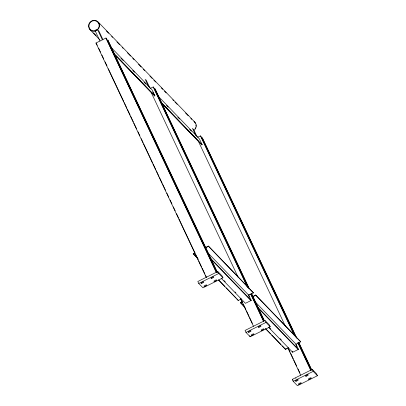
<?xml version="1.0" encoding="UTF-8"?>
<svg xmlns="http://www.w3.org/2000/svg" width="406" height="406" viewBox="0 0 406 406"><rect width="100%" height="100%" fill="white"/><g stroke="black" fill="none" stroke-linecap="round" stroke-linejoin="round"><path stroke-width="0.61" d="M206.243 277.369L95.963 43.011L105.971 38.022L216.489 272.33M150.433 88.341L153.214 86.955L153.717 87.478L247.822 287.458M115.319 55.257L154.605 95.953L154.904 95.806L152.133 89.914L111.538 47.862M197.671 137.274L200.452 135.888L200.96 136.416L294.792 335.823M162.121 103.738L201.843 144.886L202.147 144.739L199.376 138.852L158.34 96.344M197.311 258.043L193.205 253.643L194.875 252.811M205.639 247.447L208.42 246.061L253.476 292.888L248.771 295.233L208.258 253.263M193.347 253.938L194.916 253.156M205.421 247.919L208.557 246.356L253.476 292.888M217.824 271.523L197.808 281.5L198.732 283.464L202.949 287.829L222.965 277.856L222.041 275.892L217.824 271.523L218.748 273.487L222.965 277.856M198.732 283.464L218.748 273.487M249.446 294.533L248.335 295.086L249.314 297.167M218.448 279.942L238.266 300.47L241.403 298.907M244.991 307.433L240.585 302.871L240.448 302.577L242.118 301.749M252.882 296.385L255.658 295L300.719 341.822L296.015 344.166L255.059 301.744M240.585 302.871L242.154 302.089M252.664 296.857L255.8 295.294L300.719 341.822M248.771 295.233L251.223 300.435L245.417 303.328L221.194 278.237M265.062 320.461L245.046 330.433L245.97 332.397L250.187 336.767L270.208 326.789L269.285 324.825L265.062 320.461L265.986 322.42L270.208 326.789M245.97 332.397L265.986 322.42M282.282 345.917L285.367 349.109L286.479 348.556M265.686 328.875L285.504 349.404L288.641 347.84M268.437 327.17L292.655 352.261L298.461 349.368L296.015 344.166M292.29 379.366L312.305 369.394L316.523 373.764L317.446 375.723L297.431 385.7L293.213 381.33L292.29 379.366L293.132 380.244M293.213 381.33L313.229 371.358L317.446 375.723M98.277 22.117A5.613 5.4 -44 0 1 94.979 31.181A5.613 5.4 -44 0 1 88.873 24.091A5.613 5.4 -44 0 1 98.277 22.117L195.037 122.348M98.024 22.34A5.273 5.08 -44 0 1 94.923 30.856A5.273 5.08 -44 0 1 89.183 24.193A5.273 5.08 -44 0 1 98.024 22.34L98.902 23.249M106.382 30.993L108.58 33.272M111.66 36.459L112.538 37.372M116.938 41.93L119.572 44.66M122.211 47.395L123.094 48.304M127.489 52.861L130.57 56.053M132.767 58.327L134.087 59.697M138.487 64.249L141.126 66.985M143.323 69.264L144.643 70.629M149.921 76.095L152.118 78.373M153.879 80.195L155.64 82.017M161.355 87.94L162.674 89.31M164.435 91.132L166.196 92.954M172.794 99.79L173.672 100.698M174.991 102.063L177.189 104.342M185.547 113L188.186 115.73M190.825 118.466L191.703 119.379M120.978 58.256L123.16 60.514M132.767 70.461L134.513 72.273M144.115 82.22L145.861 84.027M166.475 105.382L168.221 107.189M177.823 117.136L179.569 118.948M189.607 129.347L191.358 131.153M114.309 53.749L154.904 95.806M161.547 102.682L202.147 144.739M116.126 56.023L151.073 92.223L238.2 277.374M162.933 104.504L198.316 141.156L285.438 326.307M90.061 29.252L91.38 30.623M93.578 32.896L96.217 35.632M89.807 29.476L99.48 39.499M95.963 43.011L97.278 45.254M210.704 258.465L251.223 300.435M257.505 306.941L298.461 349.368M210.846 259.069L250.923 300.582M258.084 308.007L298.161 349.515M224 280.531L225.32 281.896M235.008 291.934L235.891 292.848M269.477 327.637L270.797 329.007M280.049 338.589L281.368 339.954M193.205 253.643L198.052 258.663M218.748 280.104L224.914 286.489M226.238 287.859L235.927 297.892M236.805 298.806L238.266 300.47M240.448 302.577L244.412 306.682M265.549 328.581L270.396 333.6M271.715 334.965L280.962 344.547M312.305 369.394L313.229 371.358M296.832 338.228L202.224 137.725L296.329 337.706M298.72 342.238L311.935 370.318M298.486 342.288L311.427 369.795M298.029 342.694L310.971 370.201M200.452 135.888L294.284 335.295M297.791 342.745L310.732 370.252M201.056 143.211L201.843 144.886M295.822 344.542L296.801 346.622M193.449 129.057L197.113 136.842M192.444 128.301L195.849 135.528M292.168 351.22L292.655 352.261M288.29 348.257L290.178 352.266M290.716 353.413L293.411 359.143M293.949 360.289L296.649 366.019M297.994 368.887L299.882 372.896M287.783 347.734L300.724 375.235M285.367 349.109L285.504 349.404M255.658 295L255.8 295.294M249.325 288.722L154.985 88.792L248.817 288.199M251.481 293.305L264.423 320.811M251.512 293.929L264.184 320.857M250.786 293.761L263.733 321.268M153.214 86.955L247.315 286.935M250.822 294.386L263.494 321.313M152.763 92.04L154.605 95.953M146.145 79.987L149.855 87.869M145.145 79.236L148.591 86.559M240.778 298.75L242.666 302.759M243.204 303.906L245.904 309.636M246.442 310.783L249.137 316.513M249.675 317.659L252.375 323.389M240.545 298.801L253.486 326.302M208.42 246.061L208.557 246.356M249.726 335.782L250.187 336.767M217.454 272.446L107.742 39.854L217.215 272.497M105.971 38.022L216.256 272.38M98.648 30.501L102.88 39.504M102.408 39.879L97.379 29.191L94.979 30.389L100.008 41.077M98.628 48.116L100.515 52.13M101.86 54.993L103.748 59.002M105.098 61.869L106.986 65.879M108.336 68.746L123.703 101.409M124.241 102.551L126.941 108.28M127.479 109.427L130.174 115.157M130.712 116.304L133.412 122.033M133.95 123.18L136.644 128.91M137.994 131.777L139.882 135.787M141.232 138.654L143.115 142.663M143.658 143.81L152.554 162.72M153.092 163.867L155.792 169.596M156.33 170.738L159.025 176.468M159.563 177.615L162.263 183.345M162.801 184.491L165.496 190.221M166.846 193.089L168.734 197.098M170.078 199.965L171.966 203.974M173.316 206.842L175.204 210.851M176.554 213.713L178.437 217.728M178.98 218.875L195.159 253.253M195.697 254.4L198.392 260.129M198.93 261.276L201.63 267.006M202.168 268.153L204.863 273.883M205.4 275.029L206.481 277.318M193.982 121.409A5.613 5.4 -44 0 1 194.327 130.118M194.784 122.566A5.273 5.08 -44 0 1 195.296 123.287M195.905 124.952A5.273 5.08 -44 0 1 195.961 126.302M195.662 127.626A5.273 5.08 -44 0 1 195.032 128.844M295.568 378.25A1.573 0.406 -25.2 0 1 295.938 378.077M214.515 281.409A1.573 0.406 -25.2 0 0 216.753 280.11A1.573 0.406 -25.2 0 0 214.713 280.556A1.573 0.406 -25.2 0 0 214.515 281.409M211.714 278.313A1.573 0.406 -25.2 0 0 213.805 276.993A1.573 0.406 -25.2 0 0 211.602 277.592A1.573 0.406 -25.2 0 0 211.714 278.313M201.635 283.317A1.573 0.406 -25.2 0 0 203.797 282.008A1.573 0.406 -25.2 0 0 201.665 282.535A1.573 0.406 -25.2 0 0 201.635 283.317M204.538 286.387A1.573 0.406 -25.2 0 0 206.75 285.083A1.573 0.406 -25.2 0 0 204.67 285.565A1.573 0.406 -25.2 0 0 204.538 286.387M261.753 330.342A1.573 0.406 -25.2 0 0 263.996 329.043A1.573 0.406 -25.2 0 0 261.951 329.494A1.573 0.406 -25.2 0 0 261.753 330.342M258.957 327.246A1.573 0.406 -25.2 0 0 261.048 325.927A1.573 0.406 -25.2 0 0 258.845 326.531A1.573 0.406 -25.2 0 0 258.957 327.246M248.878 332.255A1.573 0.406 -25.2 0 0 251.04 330.941A1.573 0.406 -25.2 0 0 248.903 331.474A1.573 0.406 -25.2 0 0 248.878 332.255M251.776 335.326A1.573 0.406 -25.2 0 0 253.989 334.016A1.573 0.406 -25.2 0 0 251.913 334.498A1.573 0.406 -25.2 0 0 251.776 335.326M308.996 379.28A1.573 0.406 -25.2 0 0 311.235 377.976A1.573 0.406 -25.2 0 0 309.194 378.428A1.573 0.406 -25.2 0 0 308.996 379.28M306.195 376.179A1.573 0.406 -25.2 0 0 308.286 374.865A1.573 0.406 -25.2 0 0 306.083 375.464A1.573 0.406 -25.2 0 0 306.195 376.179M296.116 381.188A1.573 0.406 -25.2 0 0 298.278 379.874A1.573 0.406 -25.2 0 0 296.147 380.407A1.573 0.406 -25.2 0 0 296.116 381.188M299.019 384.259A1.573 0.406 -25.2 0 0 301.227 382.954A1.573 0.406 -25.2 0 0 299.151 383.431A1.573 0.406 -25.2 0 0 299.019 384.259"/></g></svg>
